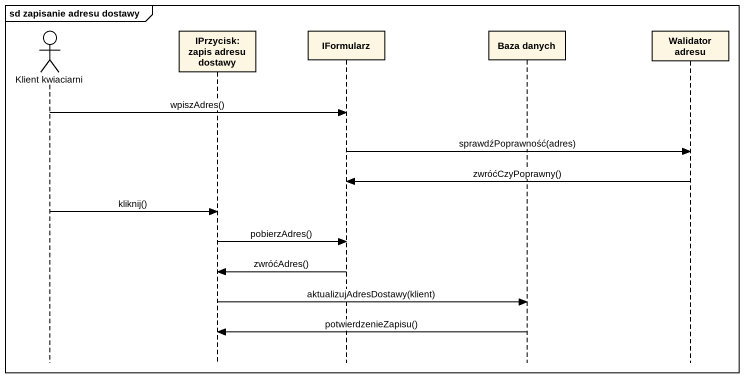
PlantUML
@startuml
mainframe sd zapisanie adresu dostawy
hide footbox
actor "Klient kwiaciarni" as Klient_kwiaciarni
participant "IPrzycisk: zapis adresu dostawy" as IPrzycisk_zapis_adresu
participant IFormularz
participant "Baza danych" as Baza_danych
participant "Walidator adresu" as Walidator_adresu

Klient_kwiaciarni -> IFormularz : wpiszAdres()
IFormularz -> Walidator_adresu : sprawdźPoprawność(adres)
Walidator_adresu -> IFormularz : zwróćCzyPoprawny()
Klient_kwiaciarni -> IPrzycisk_zapis_adresu : kliknij()
IPrzycisk_zapis_adresu -> IFormularz : pobierzAdres()
IFormularz -> IPrzycisk_zapis_adresu : zwróćAdres()
IPrzycisk_zapis_adresu -> Baza_danych : aktualizujAdresDostawy(klient)
Baza_danych -> IPrzycisk_zapis_adresu : potwierdzenieZapisu()
@enduml
